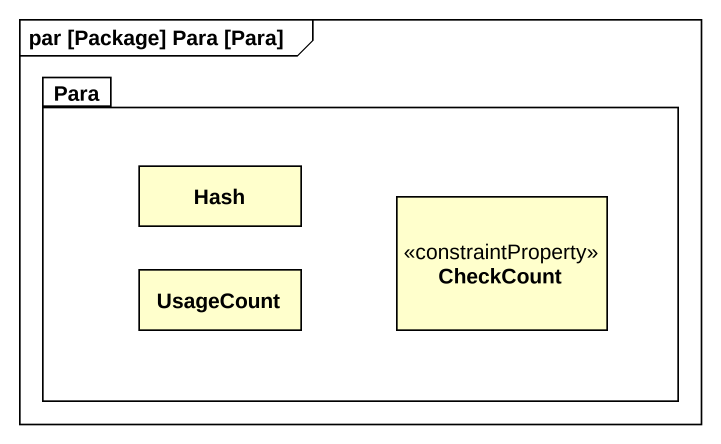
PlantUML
@startuml
mainframe par [Package] Para [Para]
package Para {
  rectangle Hash
  rectangle UsageCount
  rectangle CheckCount <<constraintProperty>>
}
@enduml
